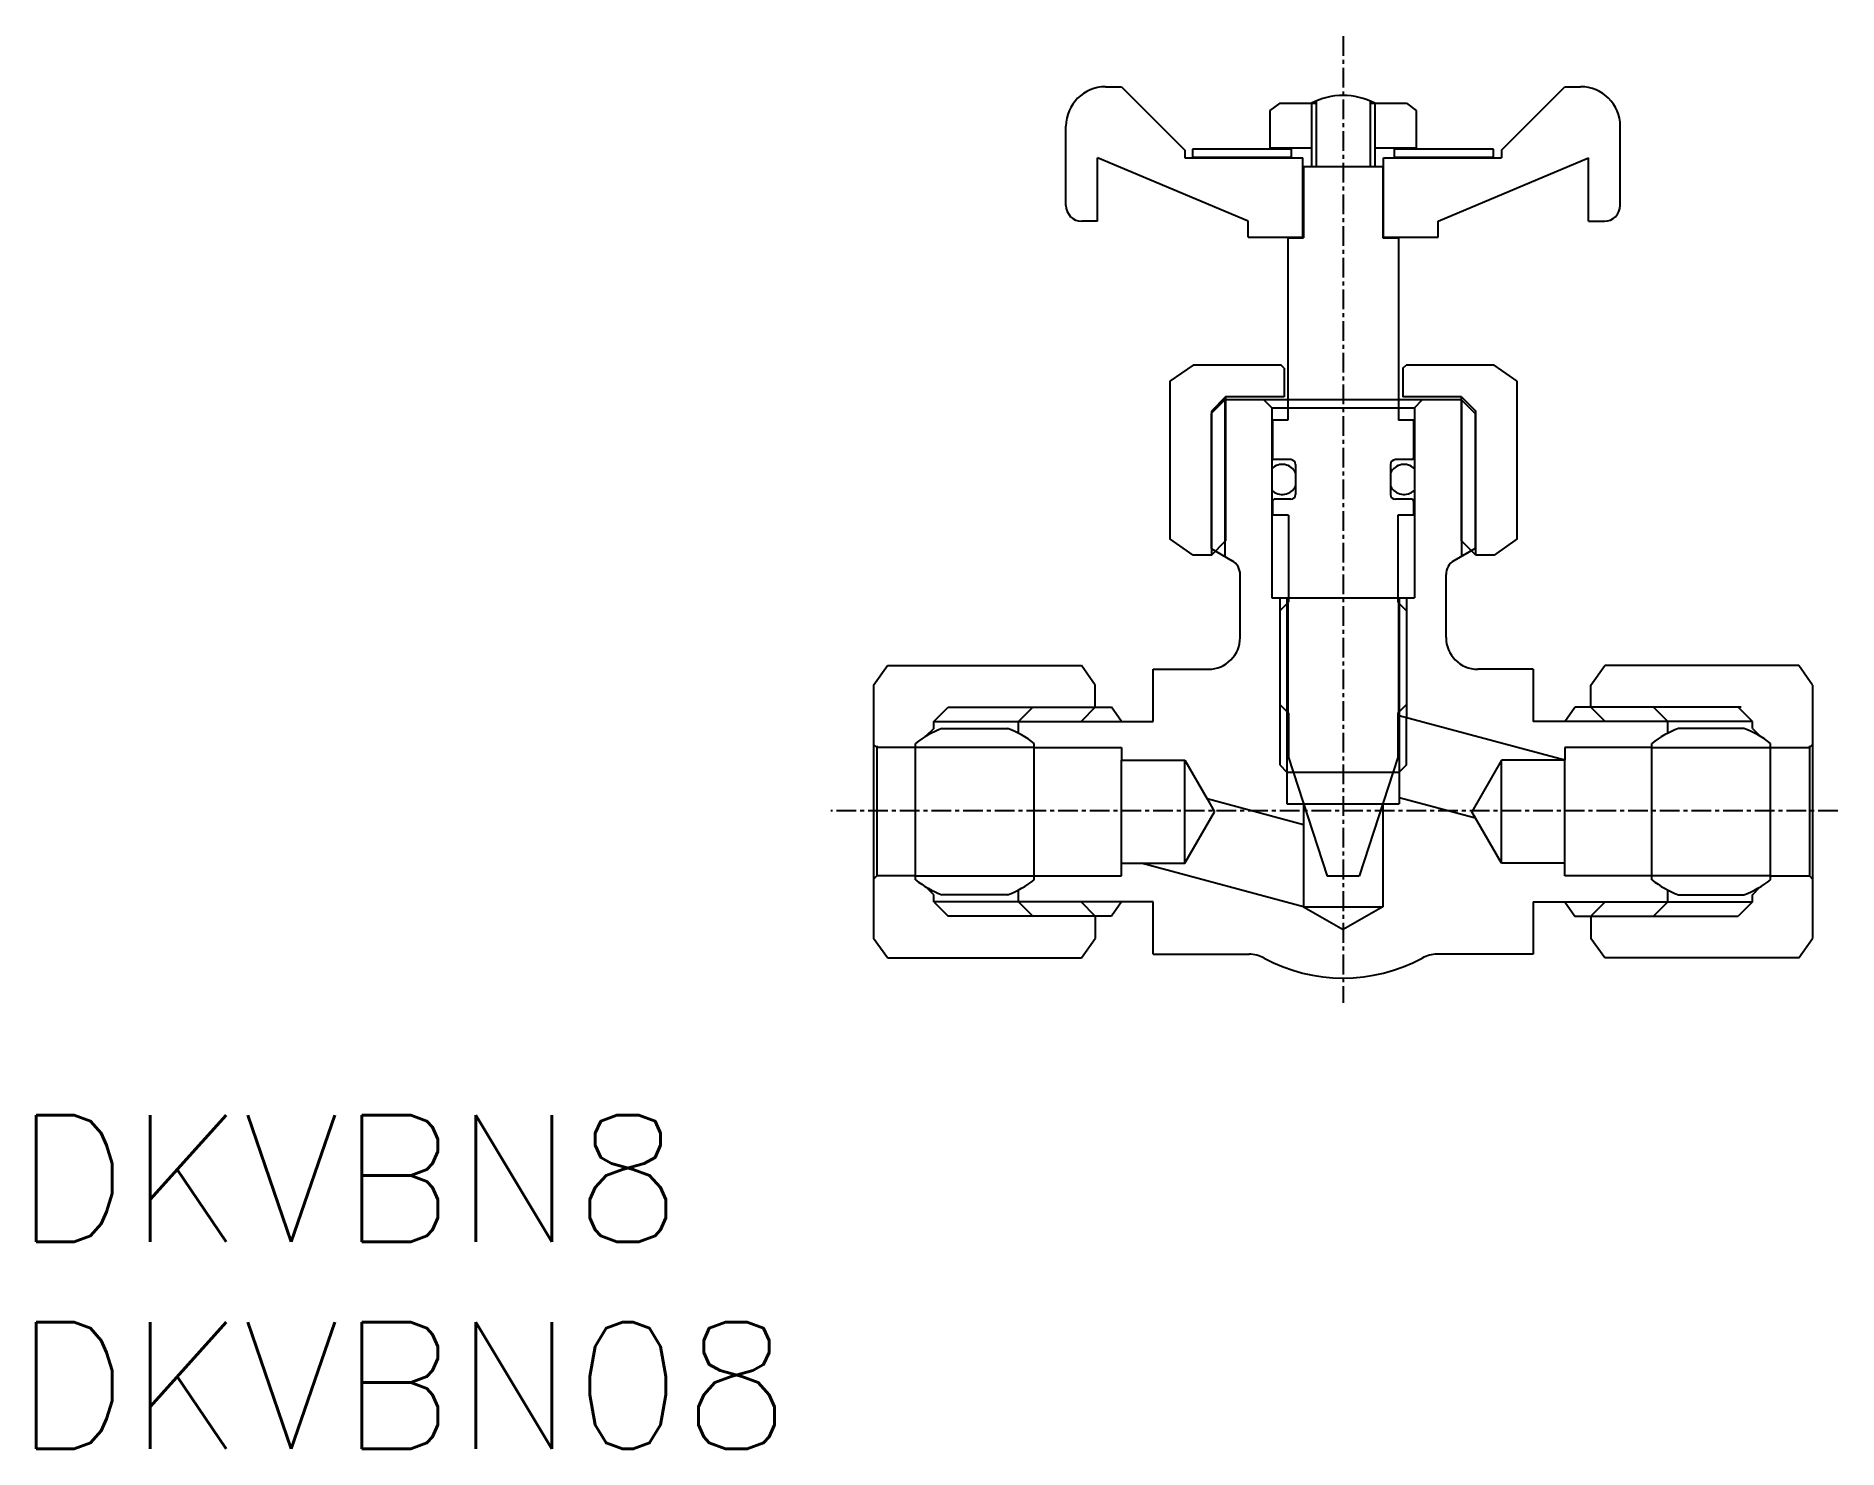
# Model space of a CAD drawing. Extents: x 1239 to 1353, y 602 to 691.
import ezdxf

# ---------------------------------------------------------------- set-up
doc = ezdxf.new("R2010")
doc.units = 0
doc.linetypes.add('CENTER', pattern=[2, 1.25, -0.25, 0.25, -0.25])
doc.layers.get('0').update_dxf_attribs({"linetype": 'CONTINUOUS'})
doc.layers.add('CENTER', color=1, linetype='CENTER')
doc.styles.get("Standard").update_dxf_attribs({"font": 'txt', "bigfont": 'extfont2.shx'})

# ---------------------------------------------------------------- blocks, each defined once
blk = doc.blocks.new('*U2')
blk.add_text('DKVBN8', height=8).set_placement((1237.67, 615.2))
blk = doc.blocks.new('*U3')
blk.add_text('DKVBN08', height=8).set_placement((1237.67, 602.12))

msp = doc.modelspace()

# ---------------------------------------------------------------- linework, layer by layer
at = {"color": 7, "linetype": 'CONTINUOUS'}
for p, q in [((1306.58, 688.14), (1307.58, 688.14)), ((1307.58, 688.14), (1311.58, 684.14)), ((1331.58, 684.14), (1335.58, 688.14)), ((1335.58, 688.14), (1336.58, 688.14)), ((1317.58, 687.09), (1316.96, 686.64)), ((1316.96, 686.64), (1316.96, 684.29)), ((1316.96, 686.64), (1316.96, 684.29)), ((1317.58, 687.09), (1319.88, 687.09)), ((1319.58, 687.09), (1319.58, 683.09)), ((1319.88, 687.23), (1319.88, 683.09)), ((1323.28, 687.23), (1323.28, 683.09)), ((1323.28, 687.09), (1325.58, 687.09)), ((1323.58, 687.09), (1323.58, 683.09)), ((1325.58, 687.09), (1326.2, 686.64)), ((1326.2, 686.64), (1326.2, 684.29)), ((1304.08, 680.64), (1304.08, 685.64)), ((1339.08, 680.64), (1339.08, 685.64)), ((1311.58, 684.14), (1311.58, 683.64)), ((1312.08, 684.19), (1312.08, 683.69)), ((1318.33, 684.19), (1312.08, 684.19)), ((1316.96, 684.29), (1319.58, 684.29)), ((1318.33, 683.69), (1318.33, 684.19)), ((1323.58, 684.29), (1326.2, 684.29)), ((1331.08, 684.19), (1324.83, 684.19)), ((1324.83, 683.69), (1324.83, 684.19)), ((1331.08, 683.69), (1331.08, 684.19)), ((1331.58, 684.14), (1331.58, 683.64)), ((1315.58, 679.64), (1306.08, 683.64)), ((1306.08, 679.64), (1306.08, 683.64)), ((1311.58, 683.64), (1319.03, 683.64)), ((1312.08, 683.69), (1318.33, 683.69)), ((1319.03, 678.64), (1319.03, 683.64)), ((1324.08, 683.09), (1319.08, 683.09)), ((1319.08, 683.09), (1319.08, 678.59)), ((1324.08, 683.09), (1324.08, 678.59)), ((1324.13, 678.64), (1324.13, 683.64)), ((1324.13, 683.64), (1331.58, 683.64)), ((1324.83, 683.69), (1331.08, 683.69)), ((1327.58, 679.64), (1337.08, 683.64)), ((1337.08, 679.64), (1337.08, 683.64)), ((1306.08, 679.64), (1305.08, 679.64)), ((1315.58, 678.64), (1315.58, 679.64)), ((1327.58, 678.64), (1327.58, 679.64)), ((1337.08, 679.64), (1338.08, 679.64)), ((1315.58, 678.64), (1319.03, 678.64)), ((1318.08, 678.59), (1319.08, 678.59)), ((1318.08, 678.59), (1318.08, 667.09)), ((1324.08, 678.59), (1325.08, 678.59)), ((1324.13, 678.64), (1327.58, 678.64)), ((1325.08, 678.59), (1325.08, 667.09)), ((1312.11, 670.56), (1310.64, 669.54)), ((1317.66, 670.56), (1312.11, 670.56)), ((1317.86, 670.36), (1317.66, 670.56)), ((1317.86, 670.36), (1317.86, 668.56)), ((1325.36, 670.36), (1325.56, 670.56)), ((1325.36, 670.36), (1325.36, 668.56)), ((1331.11, 670.56), (1325.56, 670.56)), ((1332.58, 669.54), (1331.11, 670.56)), ((1310.64, 669.54), (1310.64, 659.59)), ((1332.58, 659.59), (1332.58, 669.54)), ((1314.11, 668.36), (1313.25, 667.51)), ((1314.16, 668.56), (1313.26, 667.66)), ((1329.06, 668.36), (1314.11, 668.36)), ((1314.16, 668.56), (1314.16, 659.46)), ((1317.86, 668.56), (1314.16, 668.56)), ((1316.58, 668.36), (1317.08, 667.86)), ((1329.06, 668.56), (1325.36, 668.56)), ((1326.08, 667.86), (1326.58, 668.36)), ((1329.06, 659.46), (1329.06, 668.56)), ((1329.06, 668.56), (1329.96, 667.66)), ((1329.06, 668.36), (1329.91, 667.51)), ((1313.25, 667.51), (1313.25, 658.98)), ((1317.08, 667.86), (1317.08, 655.86)), ((1317.13, 667.09), (1317.13, 664.69)), ((1318.08, 667.09), (1317.13, 667.09)), ((1326.03, 667.09), (1325.08, 667.09)), ((1326.03, 667.09), (1326.03, 664.69)), ((1326.08, 667.86), (1326.08, 655.86)), ((1329.91, 667.51), (1329.91, 658.98)), ((1318.28, 664.59), (1317.23, 664.59)), ((1325.93, 664.59), (1324.88, 664.59)), ((1318.58, 664.29), (1318.58, 662.39)), ((1324.58, 664.29), (1324.58, 662.39)), ((1317.13, 661.99), (1317.13, 661.09)), ((1318.28, 662.09), (1317.23, 662.09)), ((1325.93, 662.09), (1324.88, 662.09)), ((1326.03, 661.99), (1326.03, 661.09)), ((1318.13, 661.09), (1317.13, 661.09)), ((1318.13, 661.09), (1318.13, 655.59)), ((1326.03, 661.09), (1325.03, 661.09)), ((1325.03, 661.09), (1325.03, 655.59)), ((1312.11, 658.56), (1310.64, 659.59)), ((1313.25, 658.98), (1314.58, 658.21)), ((1313.26, 658.56), (1314.16, 659.46)), ((1329.91, 658.98), (1328.58, 658.21)), ((1329.96, 658.56), (1329.06, 659.46)), ((1332.58, 659.59), (1331.11, 658.56)), ((1313.26, 658.56), (1312.11, 658.56)), ((1331.11, 658.56), (1329.96, 658.56)), ((1315.08, 653.36), (1315.08, 657.34)), ((1328.08, 653.36), (1328.08, 657.34)), ((1317.08, 655.86), (1318.03, 655.86)), ((1317.58, 655.04), (1318.13, 655.59)), ((1318.03, 655.86), (1318.03, 642.86)), ((1318.08, 655.54), (1318.08, 648.64)), ((1325.03, 655.59), (1325.58, 655.04)), ((1325.08, 655.54), (1325.08, 648.64)), ((1325.13, 655.86), (1326.08, 655.86)), ((1325.13, 655.86), (1325.13, 648.41)), ((1317.58, 655.04), (1317.58, 649.14)), ((1325.58, 655.04), (1325.58, 649.14)), ((1291.93, 650.36), (1292.8, 651.6)), ((1292.8, 651.6), (1305.06, 651.6)), ((1305.93, 650.36), (1305.06, 651.6)), ((1309.58, 651.36), (1313.08, 651.36)), ((1309.58, 648.06), (1309.58, 651.36)), ((1333.58, 651.36), (1330.08, 651.36)), ((1333.58, 651.36), (1333.58, 648.06)), ((1337.23, 650.36), (1338.1, 651.6)), ((1350.36, 651.6), (1338.1, 651.6)), ((1351.23, 650.36), (1350.36, 651.6)), ((1291.93, 650.36), (1291.93, 634.36)), ((1305.93, 648.96), (1305.93, 650.36)), ((1337.23, 648.96), (1337.23, 650.36)), ((1351.23, 650.36), (1351.23, 634.36)), ((1295.73, 648.06), (1296.63, 648.96)), ((1301.08, 648.06), (1301.98, 648.96)), ((1301.98, 648.96), (1306.95, 648.96)), ((1305.93, 648.96), (1305.03, 648.06)), ((1307.58, 648.06), (1306.95, 648.96)), ((1317.58, 649.14), (1318.13, 648.59)), ((1325.03, 648.59), (1325.58, 649.14)), ((1335.58, 648.06), (1336.21, 648.96)), ((1346.71, 648.96), (1336.21, 648.96)), ((1337.23, 648.96), (1338.13, 648.06)), ((1342.08, 648.06), (1341.18, 648.96)), ((1347.43, 648.06), (1346.53, 648.96)), ((1295.73, 647.61), (1295.24, 647.12)), ((1295.73, 648.06), (1305.03, 648.06)), ((1295.73, 647.61), (1295.73, 648.06)), ((1296.27, 647.61), (1300.4, 647.61)), ((1301.08, 647.31), (1301.08, 648.06)), ((1318.13, 648.59), (1318.13, 645.79)), ((1325.03, 648.59), (1325.03, 645.79)), ((1335.58, 645.61), (1325.13, 648.41)), ((1342.08, 648.06), (1333.58, 648.06)), ((1342.08, 647.31), (1342.08, 648.06)), ((1346.9, 647.61), (1342.77, 647.61)), ((1347.43, 647.61), (1347.43, 648.06)), ((1347.43, 647.61), (1347.92, 647.12)), ((1292.13, 646.41), (1291.93, 646.61)), ((1292.13, 646.51), (1292.13, 638.31)), ((1294.58, 646.41), (1292.13, 646.41)), ((1294.58, 638.06), (1294.58, 646.66)), ((1302.08, 646.41), (1294.58, 646.41)), ((1302.08, 638.06), (1302.08, 646.66)), ((1302.08, 646.41), (1307.58, 646.41)), ((1302.08, 638.31), (1302.08, 646.41)), ((1307.58, 646.41), (1307.58, 645.61)), ((1341.08, 646.41), (1335.58, 646.41)), ((1335.58, 646.41), (1335.58, 645.61)), ((1341.08, 638.06), (1341.08, 646.66)), ((1341.08, 638.31), (1341.08, 646.41)), ((1341.08, 646.41), (1348.58, 646.41)), ((1348.58, 638.06), (1348.58, 646.66)), ((1348.58, 646.41), (1351.03, 646.41)), ((1351.03, 646.41), (1351.23, 646.61)), ((1351.03, 646.51), (1351.03, 638.31)), ((1307.58, 645.61), (1311.58, 645.61)), ((1311.58, 645.61), (1312.99, 643.17)), ((1318.13, 645.79), (1320.57, 638.29)), ((1325.03, 645.79), (1322.59, 638.29)), ((1319.08, 641.54), (1312.99, 643.17)), ((1329.94, 641.95), (1325.13, 643.24)), ((1325.13, 643.24), (1325.13, 642.86)), ((1318.03, 642.86), (1319.08, 642.86)), ((1319.08, 642.86), (1319.08, 641.54)), ((1324.08, 642.86), (1325.13, 642.86)), ((1324.08, 642.86), (1324.08, 636.36)), ((1331.58, 639.11), (1329.94, 641.95)), ((1307.58, 639.11), (1308.82, 639.11)), ((1307.58, 638.31), (1307.58, 639.11)), ((1319.08, 636.36), (1308.82, 639.11)), ((1335.58, 639.11), (1331.58, 639.11)), ((1335.58, 638.31), (1335.58, 639.11)), ((1292.13, 638.31), (1291.93, 638.11)), ((1294.58, 638.31), (1292.13, 638.31)), ((1294.58, 638.31), (1302.08, 638.31)), ((1295.73, 637.11), (1295.24, 637.61)), ((1301.08, 636.66), (1301.08, 637.42)), ((1302.08, 638.31), (1307.58, 638.31)), ((1322.59, 638.29), (1320.57, 638.29)), ((1341.08, 638.31), (1335.58, 638.31)), ((1348.58, 638.31), (1341.08, 638.31)), ((1342.08, 636.66), (1342.08, 637.42)), ((1347.43, 637.11), (1347.92, 637.61)), ((1348.58, 638.31), (1351.03, 638.31)), ((1351.03, 638.31), (1351.23, 638.11)), ((1295.73, 636.66), (1295.73, 637.11)), ((1305.03, 636.66), (1295.73, 636.66)), ((1295.73, 636.66), (1296.63, 635.76)), ((1300.4, 637.11), (1296.27, 637.11)), ((1301.08, 636.66), (1301.98, 635.76)), ((1305.93, 635.76), (1305.03, 636.66)), ((1307.58, 636.66), (1306.95, 635.76)), ((1309.58, 633.36), (1309.58, 636.66)), ((1319.08, 636.36), (1321.58, 634.92)), ((1324.08, 636.36), (1321.58, 634.92)), ((1333.58, 636.66), (1333.58, 633.36)), ((1333.58, 636.66), (1342.08, 636.66)), ((1335.58, 636.66), (1336.21, 635.76)), ((1337.23, 635.76), (1338.13, 636.66)), ((1338.13, 636.66), (1347.43, 636.66)), ((1342.08, 636.66), (1341.18, 635.76)), ((1342.77, 637.11), (1346.9, 637.11)), ((1347.43, 636.66), (1346.53, 635.76)), ((1347.43, 636.66), (1347.43, 637.11)), ((1306.95, 635.76), (1301.98, 635.76)), ((1305.93, 635.76), (1305.93, 634.36)), ((1336.21, 635.76), (1341.18, 635.76)), ((1337.23, 635.76), (1337.23, 634.36)), ((1292.8, 633.13), (1291.93, 634.36)), ((1305.06, 633.13), (1305.93, 634.36)), ((1338.1, 633.13), (1337.23, 634.36)), ((1350.36, 633.13), (1351.23, 634.36)), ((1292.8, 633.13), (1305.06, 633.13)), ((1309.58, 633.36), (1315.64, 633.36)), ((1333.58, 633.36), (1327.52, 633.36)), ((1350.36, 633.13), (1338.1, 633.13))]:
    msp.add_line(p, q, dxfattribs=at)
at = {"color": 3, "linetype": 'CONTINUOUS'}
for p, q in [((1314.11, 668.36), (1314.11, 658.48)), ((1329.06, 668.36), (1329.06, 658.48)), ((1313.26, 667.66), (1313.26, 658.56)), ((1317.08, 667.86), (1326.08, 667.86)), ((1329.96, 658.56), (1329.96, 667.66)), ((1317.58, 655.86), (1317.58, 645.31)), ((1318.03, 655.86), (1325.13, 655.86)), ((1325.58, 655.86), (1325.58, 648.29)), ((1296.63, 648.96), (1305.93, 648.96)), ((1346.53, 648.96), (1337.23, 648.96)), ((1301.08, 648.06), (1309.58, 648.06)), ((1325.13, 648.41), (1325.13, 643.24)), ((1325.58, 645.31), (1325.58, 648.29)), ((1347.43, 648.06), (1338.13, 648.06)), ((1307.58, 639.11), (1307.58, 645.61)), ((1311.58, 639.11), (1311.58, 645.61)), ((1317.58, 645.31), (1318.03, 644.86)), ((1325.58, 645.31), (1325.13, 644.86)), ((1331.58, 645.61), (1329.7, 642.36)), ((1335.58, 645.61), (1331.58, 645.61)), ((1331.58, 639.11), (1331.58, 645.61)), ((1335.58, 639.11), (1335.58, 645.61)), ((1318.03, 644.86), (1325.13, 644.86)), ((1312.99, 643.17), (1313.46, 642.36)), ((1311.58, 639.11), (1313.46, 642.36)), ((1319.08, 642.86), (1324.08, 642.86)), ((1329.94, 641.95), (1329.7, 642.36)), ((1319.08, 641.54), (1319.08, 636.36)), ((1308.82, 639.11), (1311.58, 639.11)), ((1309.58, 636.66), (1301.08, 636.66)), ((1319.08, 636.36), (1324.08, 636.36)), ((1305.93, 635.76), (1296.63, 635.76)), ((1337.23, 635.76), (1346.53, 635.76))]:
    msp.add_line(p, q, dxfattribs=at)
at = {"color": 7, "linetype": 'CONTINUOUS'}
for centre, radius, start, end in [((1306.58, 685.64), 2.5, 90, 180), ((1321.58, 683.34), 4.25, 61.9275, 118.0725), ((1336.58, 685.64), 2.5, 0, 90), ((1305.08, 680.64), 1, 180, 270), ((1338.08, 680.64), 1, 270, 0), ((1317.23, 664.69), 0.1, 180, 270), ((1318.28, 664.29), 0.3, 0, 90), ((1324.88, 664.29), 0.3, 90, 180), ((1325.93, 664.69), 0.1, 270, 0), ((1317.73, 663.34), 0.95, 26.5254, 133.1736), ((1325.43, 663.34), 0.95, 46.8264, 153.4746), ((1317.73, 663.34), 0.95, 226.8264, 333.4746), ((1318.28, 662.39), 0.3, 270, 0), ((1325.43, 663.34), 0.95, 206.5254, 313.1736), ((1324.88, 662.39), 0.3, 180, 270), ((1317.23, 661.99), 0.1, 90, 180), ((1325.93, 661.99), 0.1, 0, 90), ((1314.08, 657.34), 1, 360, 60), ((1329.08, 657.34), 1, 120, 180), ((1313.08, 653.36), 2, 270, 0), ((1330.08, 653.36), 2, 180, 270), ((1298.33, 641.98), 6, 110.1227, 128.6822), ((1298.33, 641.98), 6, 51.3178, 69.8773), ((1344.83, 641.98), 6, 110.1227, 128.6822), ((1344.83, 641.98), 6, 51.3178, 69.8773), ((1298.33, 642.75), 6, 231.3178, 249.8773), ((1298.33, 642.75), 6, 290.1227, 308.6822), ((1344.83, 642.75), 6, 231.3178, 249.8773), ((1344.83, 642.75), 6, 290.1227, 308.6822), ((1315.64, 631.36), 2, 61.6424, 90), ((1321.58, 642.36), 10.5, 241.6424, 298.3576), ((1327.52, 631.36), 2, 90, 118.3576)]:
    msp.add_arc(centre, radius, start, end, dxfattribs=at)
at = {"layer": 'CENTER', "color": 1, "linetype": 'CENTER'}
for p, q in [((1321.58, 691.34), (1321.58, 630.3)), ((1352.83, 642.41), (1289.23, 642.41))]:
    msp.add_line(p, q, dxfattribs=at)

# ---------------------------------------------------------------- block references
at = {"color": 7, "linetype": 'CONTINUOUS'}
for name in ['*U2', '*U3']:
    msp.add_blockref(name, (0, 0), dxfattribs=at)

doc.saveas('drawing.dxf')
